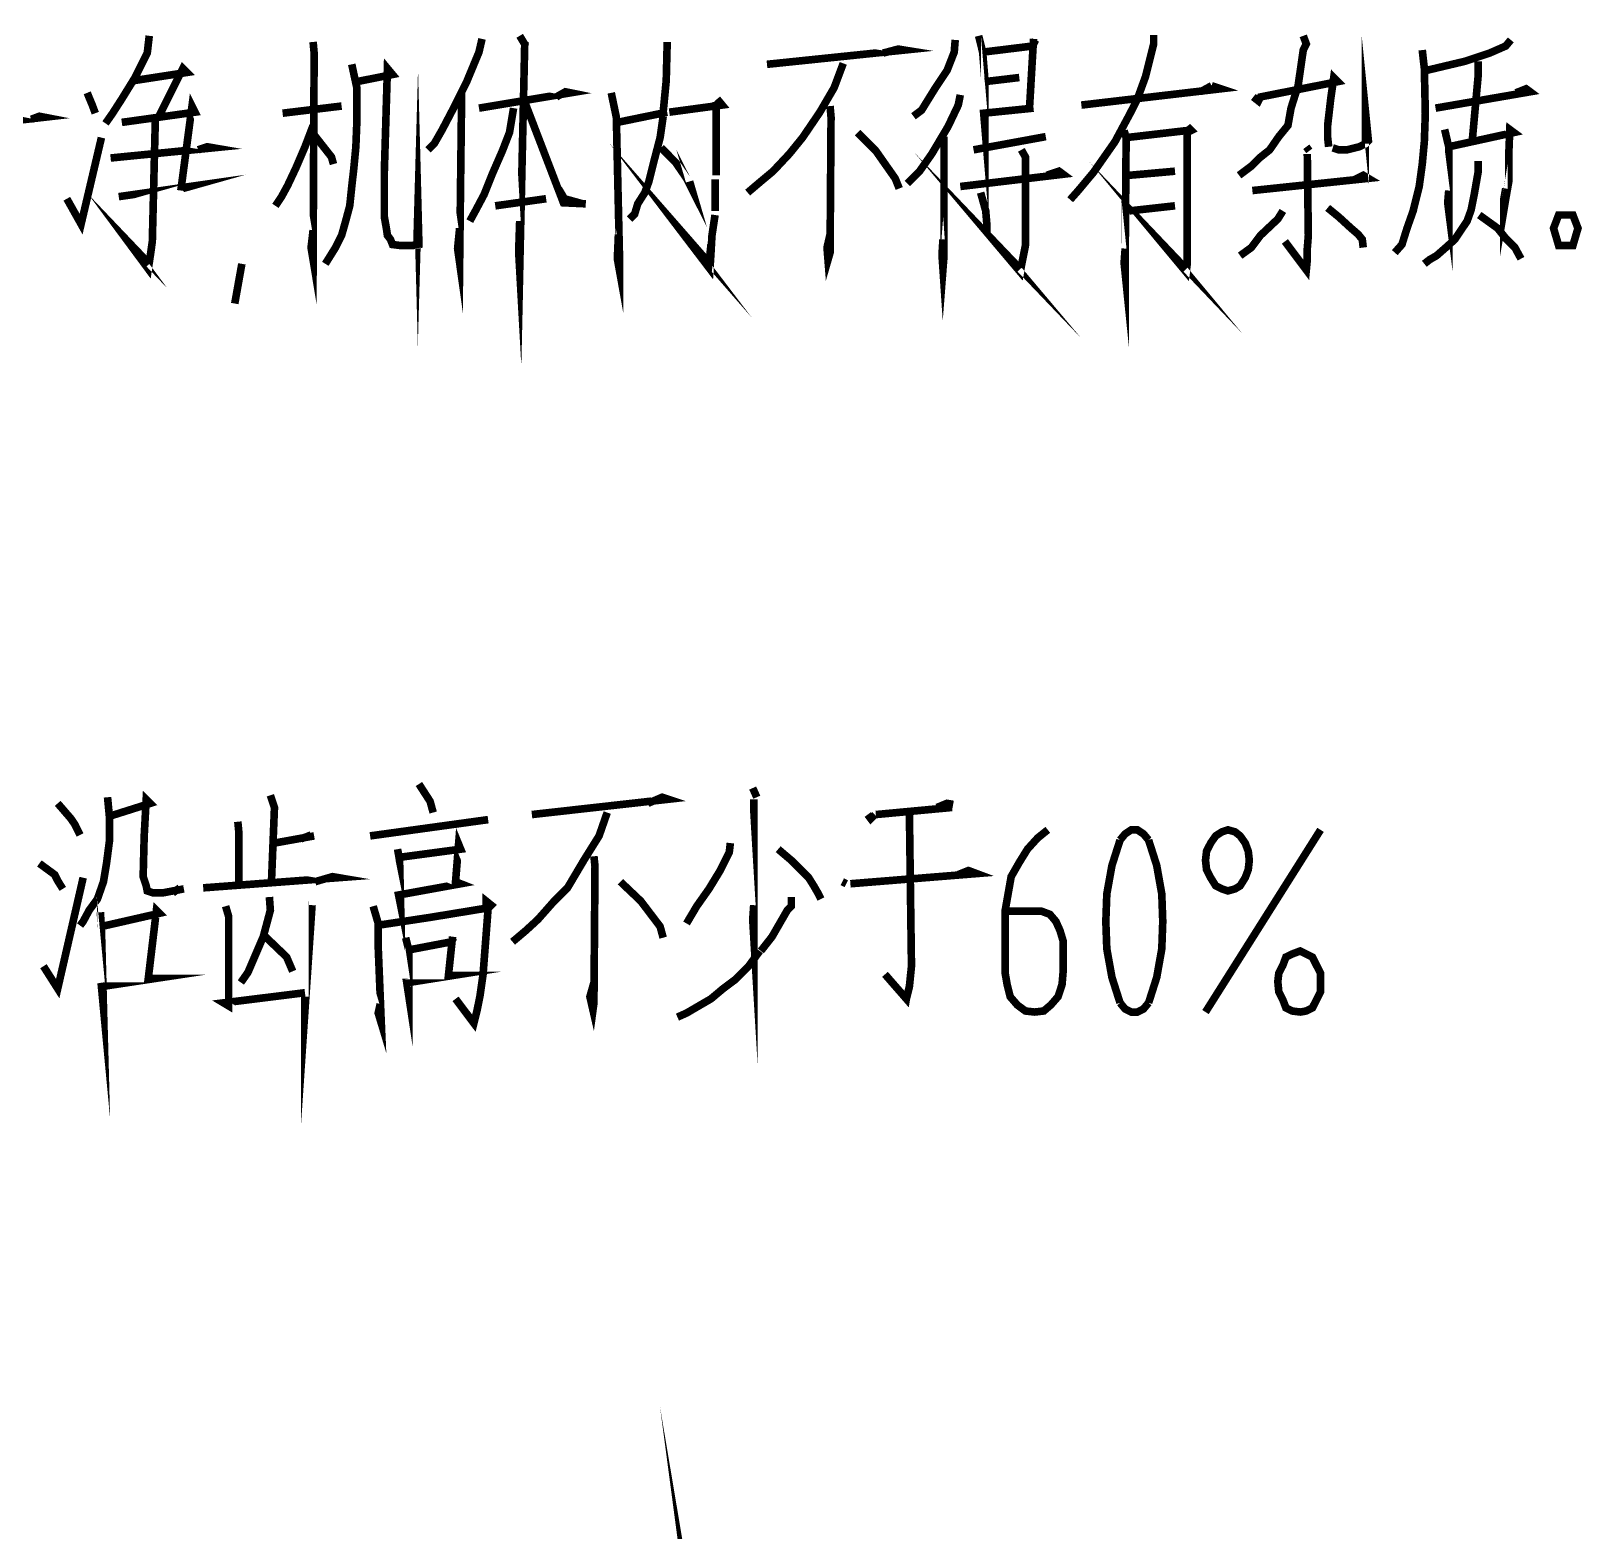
# Model space of a CAD drawing. Header units: millimetres. Extents: x -594 to 6367, y -2099 to 456.
# Drawn here: x -35.6 to 40.8, y -263.4 to -189.5 of the extents above; entities that cross this region are included whole.
import ezdxf

# ---------------------------------------------------------------- set-up
doc = ezdxf.new("R2010")
doc.units = ezdxf.units.MM
doc.layers.add('细实线层', color=7, linetype='Continuous', lineweight=18)

msp = doc.modelspace()

# ---------------------------------------------------------------- linework, layer by layer
at = {"layer": '细实线层', "color": 6, "const_width": 0.37488}
for points in [[(-29.78001334683265, -189.7779297665729), (-29.87941334683271, -190.6299297665729), (-30.48149334683282, -191.8312497665729), (-31.13185334683291, -192.8848897665729), (-31.58341334683243, -193.5863697665729), (-31.93273334683269, -194.0862097665729)], [(-21.71441334683274, -190.0789697665729), (-21.66329334683266, -190.6299297665729), (-21.71441334683274, -200.799969766573), (-21.8138133468328, -200.1978897665729), (-21.71441334683274, -199.3458897665729)], [(-13.39889334683264, -189.9284497665728), (-13.54941334683278, -190.5816497665728), (-14.15149334683289, -192.0328897665729), (-14.80185334683253, -193.3364497665729), (-15.35281334683256, -194.3872497665728), (-15.75325334683291, -195.0887297665729), (-16.05429334683274, -195.3897697665728)], [(-11.29445334683257, -190.0789697665729), (-11.54437334683277, -201.2998097665729), (-11.59549334683285, -200.3995297665729), (-11.54437334683277, -198.8971697665729)], [(-11.54437334683277, -189.7779297665729), (-11.24333334683249, -190.2806097665729)], [(-4.282493346832752, -190.0789697665729), (-4.330773346832729, -191.9817697665729), (-4.481293346832871, -193.5352497665729)], [(9.894786653167131, -189.9795697665729), (9.846506653167154, -190.5816497665728), (9.494346653167241, -191.4819297665729), (8.892266653167127, -192.3850497665728), (8.24190665316749, -193.4358497665729), (7.841466653167146, -193.7368897665729)], [(11.04782665316728, -189.7779297665729), (11.2466266531674, -190.5816497665728), (11.34886665316756, -191.8312497665729), (11.34886665316756, -193.0354097665729), (11.34886665316756, -193.7851697665728), (11.34886665316756, -194.1884497665728), (11.29774665316748, -193.5863697665729), (13.75150665316735, -193.3364497665729)], [(13.85374665316752, -189.9795697665729), (13.70322665316738, -190.2806097665729), (11.2466266531674, -190.5816497665728)], [(13.55270665316723, -193.3364497665729), (13.75150665316735, -189.9284497665728)], [(19.66438665316721, -189.7296497665728), (19.66438665316721, -190.1783697665728), (19.26394665316732, -191.7829697665728), (18.86350665316743, -192.8848897665729), (18.51134665316752, -193.5863697665729), (17.75874665316726, -194.9893297665728), (16.70794665316728, -196.4916897665729), (15.95534665316703, -197.3919697665729), (15.55490665316714, -197.8435297665728)], [(27.0285066531674, -189.7779297665729), (27.17902665316709, -190.1783697665728), (27.0285066531674, -190.4794097665729), (26.77574665316754, -192.2345297665729), (26.42642665316728, -193.3364497665729), (26.27590665316714, -194.1884497665728), (25.82434665316717, -194.7394097665729), (25.3756266531673, -195.3897697665728), (24.87294665316725, -195.7902097665728), (24.47250665316736, -196.190649766573), (23.87042665316724, -196.6422097665729)], [(28.47974665316727, -195.2903697665729), (28.78078665316755, -195.3897697665728), (29.18122665316744, -195.3897697665728), (29.7833066531671, -195.2392497665728), (30.08434665316739, -195.0887297665729), (30.23486665316753, -194.9382097665729), (30.08434665316739, -193.4358497665729), (30.08434665316739, -195.0887297665729)], [(37.24682665316735, -189.9795697665729), (36.9969066531676, -190.2806097665729), (36.19602665316737, -190.6299297665729), (34.99186665316714, -191.0303697665729), (33.08906665316729, -191.4819297665729)], [(0.6278666531671036, -191.1808897665728), (7.389906653167174, -190.4794097665729), (7.088866653167344, -190.4311297665729), (6.339106653167192, -190.6299297665729)], [(32.88742665316752, -190.4794097665729), (32.98966665316723, -191.3825297665729), (33.03794665316721, -193.5863697665729), (32.98966665316723, -194.9893297665728), (32.88742665316752, -196.0912497665729), (32.73690665316738, -197.1931697665729), (32.4387066531672, -198.3944897665729), (32.13766665316737, -199.2464897665729), (31.88774665316717, -200.0473697665728), (31.53558665316726, -200.4478097665728)], [(35.64506665316733, -191.0303697665729), (35.64506665316733, -191.6835697665729), (35.34402665316705, -194.9893297665728)], [(-30.5297733468328, -191.9817697665729), (-27.92549334683278, -191.5813297665729), (-28.12713334683255, -191.3825297665729), (-29.32845334683267, -193.7851697665728)], [(-19.8116133468329, -191.1808897665728), (-19.5616933468327, -192.3339297665729), (-19.5616933468327, -194.0379297665729), (-19.60997334683267, -195.2392497665728), (-19.70937334683273, -196.2900497665728), (-19.8116133468329, -197.1931697665729), (-19.9110133468325, -198.1445697665729), (-20.11265334683273, -198.8971697665729), (-20.31145334683285, -199.5986497665729), (-20.61249334683268, -200.1978897665729), (-20.86241334683288, -200.5983297665729), (-21.11233334683263, -200.9987697665729)], [(-19.5616933468327, -192.0328897665729), (-17.80657334683289, -191.6835697665729), (-18.05649334683264, -191.3825297665729), (-18.20701334683278, -196.4405697665728), (-18.20701334683278, -197.4942097665729), (-18.20701334683278, -198.6955297665729), (-18.10761334683272, -199.2464897665729), (-18.05649334683264, -199.5986497665729), (-17.90597334683295, -199.7974497665729), (-17.80657334683289, -200.0473697665728), (-17.40613334683255, -200.0984897665729), (-16.80405334683289, -200.0984897665729), (-16.50585334683271, -200.0473697665728), (-16.55413334683269, -198.2439697665729), (-16.60525334683277, -200.0473697665728), (-16.85517334683252, -200.0984897665729)], [(4.385186653167267, -191.1326097665728), (3.933626653167295, -192.3339297665729), (3.232146653167575, -193.5352497665729), (2.380146653167259, -194.7876897665728), (1.729786653167167, -195.5885697665728), (0.9289066531673882, -196.4405697665728), (0.3268266531672737, -196.9432497665729), (-0.3235333468328179, -197.4942097665729)], [(24.57190665316742, -192.7854897665729), (24.82466665316727, -192.9842897665728), (24.92406665316733, -192.7854897665729), (28.72966665316747, -192.0328897665729), (28.53086665316735, -191.8312497665729), (28.38034665316721, -192.8848897665729), (28.22982665316707, -194.1884497665728), (28.22982665316707, -194.5377697665729), (28.22982665316707, -194.7876897665728), (28.28094665316715, -195.2392497665728)], [(-32.83585334683264, -192.5838497665729), (-32.58593334683243, -193.1859297665728), (-32.43541334683275, -193.5863697665729)], [(-14.40141334683264, -192.5838497665729), (-14.5008133468327, -200.9504897665729), (-14.60021334683276, -200.249009766573), (-14.5008133468327, -199.2464897665729)], [(-13.54941334683278, -193.3364497665729), (-9.039493346832813, -192.5838497665729), (-9.292253346832666, -192.5327297665729), (-9.740973346832533, -192.7854897665729)], [(-7.037293346832456, -192.5838497665729), (-6.787373346832709, -193.7851697665728), (-6.636853346832567, -200.3995297665729), (-6.636853346832567, -201.2998097665729), (-6.736253346832626, -200.7488497665729), (-6.685133346832544, -199.5475297665729)], [(11.34886665316756, -192.0328897665729), (13.05002665316718, -191.8312497665729)], [(16.10586665316717, -193.1859297665728), (22.9701466531674, -192.3850497665728), (22.51858665316743, -192.2345297665729)], [(22.51858665316743, -192.2345297665729), (21.9676266531674, -192.5327297665729)], [(33.54062665316727, -193.3364497665729), (38.19822665316727, -192.5327297665729), (37.99942665316715, -192.3850497665728), (37.49674665316709, -192.5838497665729)], [(-31.13185334683291, -194.0379297665729), (-27.52505334683289, -193.5352497665729), (-27.67557334683258, -193.2342097665728), (-28.22653334683261, -197.3919697665729)], [(-23.2167733468327, -193.5863697665729), (-20.31145334683285, -193.2342097665728)], [(-11.8454133468326, -193.3364497665729), (-12.04705334683283, -194.5377697665729), (-12.39637334683263, -195.4380497665729), (-12.89905334683269, -196.5910897665728), (-13.29949334683258, -197.5936097665729), (-13.69993334683247, -198.3462097665729), (-14.00097334683275, -198.8971697665729)], [(-11.29445334683257, -193.0354097665729), (-9.391653346832726, -197.9940497665729), (-8.289733346832662, -198.0451697665728)], [(-4.180253346832586, -193.5352497665729), (-1.575973346832569, -193.1859297665728), (-1.825893346832771, -192.8848897665729)], [(-1.877013346832854, -193.0354097665729), (-1.877013346832854, -194.9893297665728), (-1.877013346832854, -196.6422097665729)], [(3.734826653167175, -193.2342097665728), (3.783106653167152, -193.7851697665728), (3.734826653167175, -200.4478097665728), (3.632586653167465, -200.799969766573), (3.584306653167488, -200.1978897665729), (3.734826653167175, -199.5475297665729)], [(10.14470665316733, -192.6832497665729), (10.04530665316727, -193.1859297665728), (9.545466653167324, -194.2367297665728), (8.74174665316744, -195.5885697665728), (8.14250665316743, -196.4405697665728), (7.540426653167316, -197.0426497665728)], [(-41.50069334683255, -194.5377697665729), (-34.9402933468327, -193.7851697665728), (-35.19021334683291, -193.7368897665729), (-35.5906533468328, -193.8874097665729)], [(-29.47897334683282, -193.7851697665728), (-29.6294933468325, -199.8968497665728), (-29.72889334683256, -200.5983297665729), (-29.82829334683262, -201.251529766573), (-30.83081334683263, -199.8968497665728), (-29.78001334683265, -200.9987697665729)], [(-6.736253346832626, -194.0379297665729), (-4.282493346832752, -193.5352497665729)], [(-4.481293346832871, -193.7368897665729), (-4.631813346832558, -194.7876897665728), (-4.932853346832843, -195.9407297665729), (-5.18277334683259, -196.9432497665729), (-5.384413346832815, -197.4942097665729), (-5.733733346832622, -198.0451697665728), (-5.884253346832764, -198.5450097665729), (-6.134173346832512, -198.794929766573)], [(-33.83837334683264, -197.7952497665729), (-33.13689334683292, -199.0448497665728), (-32.13437334683292, -194.7876897665728)], [(-21.71441334683274, -194.1884497665728), (-22.11485334683263, -195.2392497665728), (-22.5664133468326, -196.2900497665728), (-22.96685334683249, -197.1420497665729), (-23.26789334683278, -197.6930097665729), (-23.56893334683261, -198.1445697665729)], [(-21.71441334683274, -194.5888897665729), (-20.8112933468328, -195.7390897665729), (-20.71189334683274, -196.0912497665729)], [(7.139986653167426, -197.2925697665728), (6.938346653167201, -196.7927297665728), (5.98694665316728, -195.4380497665729), (5.086666653167441, -194.5377697665729)], [(9.343826653167554, -194.7394097665729), (9.343826653167554, -200.5983297665729), (9.292706653167471, -201.251529766573), (9.244426653167494, -200.5500497665729), (9.292706653167471, -199.7974497665729)], [(10.79790665316708, -195.3897697665728), (14.35358665316747, -194.7394097665729)], [(21.31726665316731, -194.2367297665728), (21.51606665316743, -194.4383697665729), (21.31726665316731, -194.5377697665729), (21.31726665316731, -200.9987697665729), (21.26614665316723, -201.4020497665729), (20.26362665316722, -200.1978897665729), (21.26614665316723, -201.251529766573)], [(18.21030665316724, -194.4383697665729), (18.3097066531673, -194.7876897665728), (18.26142665316732, -200.9504897665729), (18.26142665316732, -201.4503297665728), (18.21030665316724, -200.9504897665729), (18.26142665316732, -200.249009766573)], [(18.3097066531673, -194.7876897665728), (21.31726665316731, -194.4383697665729)], [(33.98934665316759, -194.3872497665728), (34.19098665316736, -195.2392497665728), (34.19098665316736, -198.3944897665729), (34.13986665316727, -197.9940497665729), (34.19098665316736, -197.3919697665729)], [(34.19098665316736, -195.2392497665728), (37.39734665316749, -194.5377697665729), (37.19570665316726, -194.3872497665728), (37.14742665316729, -195.5885697665728), (37.14742665316729, -196.9432497665729), (36.9969066531676, -197.7952497665729), (36.89750665316754, -198.3944897665729), (36.89750665316754, -197.8435297665728), (36.9969066531676, -197.2925697665728)], [(-31.68281334683249, -195.7902097665728), (-26.6247733468326, -195.2903697665729), (-26.92297334683278, -195.2392497665728), (-27.37453334683275, -195.3897697665728)], [(-1.928133346832482, -198.5961297665729), (-2.078653346832624, -199.5986497665729), (-2.126933346832601, -200.4478097665728), (-2.178053346832684, -201.251529766573), (-3.629293346832554, -199.3458897665729), (-2.226333346832661, -200.9504897665729), (-2.126933346832601, -200.0473697665728)], [(-4.580693346832931, -195.2903697665729), (-3.882053346832407, -195.9918497665728), (-3.33109334683283, -196.7927297665728), (-3.078333346832522, -197.2925697665728), (-3.180573346832688, -196.9432497665729)], [(13.15226665316735, -195.3897697665728), (13.35106665316746, -195.7390897665729), (13.35106665316746, -198.3944897665729), (13.35106665316746, -200.0984897665729), (13.15226665316735, -201.1010097665729), (13.10114665316726, -201.4020497665729), (11.9992266531672, -200.0984897665729), (13.10114665316726, -201.251529766573)], [(27.22730665316752, -195.5885697665728), (27.27842665316714, -199.5986497665729), (27.22730665316752, -200.249009766573), (27.22730665316752, -200.799969766573), (27.17902665316709, -201.2998097665729), (26.12538665316745, -199.8968497665728)], [(27.17902665316709, -195.2392497665728), (27.32670665316712, -195.4380497665729)], [(35.64506665316733, -195.9407297665729), (35.64506665316733, -196.4405697665728), (35.44342665316711, -197.5936097665729), (35.29290665316742, -198.3462097665729), (35.0941066531673, -198.8971697665729), (34.79306665316747, -199.3458897665729), (34.49202665316719, -199.7974497665729), (33.98934665316759, -200.249009766573), (33.58890665316724, -200.5983297665729), (33.23958665316744, -200.799969766573), (32.98966665316723, -200.9987697665729)], [(-28.12713334683255, -197.2925697665728), (-27.77497334683264, -197.1931697665729), (-31.2823733468326, -197.6930097665729)], [(-1.928133346832482, -196.8410097665728), (-1.928133346832482, -198.3944897665729)], [(10.14470665316733, -197.1931697665729), (15.20558665316733, -196.5910897665728), (15.00394665316711, -196.4405697665728), (14.40470665316755, -196.6422097665729)], [(20.71518665316719, -196.4405697665728), (18.46022665316744, -196.6422097665729)], [(24.52362665316744, -197.3919697665729), (30.23486665316753, -196.7927297665728), (29.98210665316722, -196.6422097665729), (29.58166665316733, -196.8410097665728)], [(-10.24365334683259, -197.7952497665729), (-12.74853334683255, -198.1445697665729)], [(-8.440253346832804, -198.0451697665728), (-9.340533346832643, -197.7952497665729), (-9.641573346832473, -197.2925697665728)], [(11.14722665316734, -197.4942097665729), (11.39714665316754, -198.3944897665729), (11.44826665316717, -198.9965697665729), (11.44826665316717, -199.4481297665728)], [(18.46022665316744, -198.3944897665729), (20.71518665316719, -198.1445697665729)], [(26.02598665316739, -198.3944897665729), (25.77606665316719, -198.794929766573), (24.92406665316733, -199.5986497665729), (24.47250665316736, -200.1978897665729), (23.92154665316733, -200.5983297665729)], [(28.22982665316707, -198.2439697665729), (28.78078665316755, -198.6955297665729), (29.38286665316721, -199.2464897665729), (29.73218665316747, -199.5475297665729), (29.93382665316724, -199.7974497665729), (29.98210665316722, -200.1978897665729)], [(35.69334665316731, -198.5961297665729), (36.59646665316725, -199.2464897665729), (36.9969066531676, -199.7463297665729), (37.44846665316712, -200.1978897665729), (37.7466666531673, -200.7488497665729)], [(40.30266665316734, -198.5961297665729), (40.55258665316708, -199.2464897665729), (40.30266665316734, -200.0984897665729), (39.60118665316716, -200.0984897665729), (39.35126665316741, -199.2464897665729), (39.60118665316716, -198.5961297665729), (40.30266665316734, -198.5961297665729)], [(-25.57113334683251, -202.9526897665728), (-25.2218133468327, -200.9987697665729)], [(-16.50585334683271, -226.5985297665728), (-15.95489334683268, -227.4505297665728), (-15.80437334683253, -228.0014897665728)], [(-0.07361334683261589, -226.7973297665728), (0.1280266531676091, -227.2488897665729)], [(-34.28709334683296, -227.5499297665729), (-33.63673334683241, -228.3025297665729), (-33.43509334683264, -228.6007297665728), (-33.1851733468329, -229.1034097665729)], [(-31.83333334683263, -227.2488897665729), (-31.73393334683257, -228.3025297665729), (-31.73393334683257, -229.3533297665729), (-31.88445334683271, -230.5063697665728), (-32.03497334683286, -231.4066497665729), (-32.33317334683258, -232.2586497665729), (-32.73645334683258, -232.8096097665729), (-33.03465334683276, -233.3605697665729), (-33.1851733468329, -233.5622097665728)], [(-31.63169334683286, -228.1520097665729), (-29.72889334683256, -227.5499297665729), (-29.93053334683279, -227.3482897665729), (-30.02993334683285, -229.1516897665729), (-30.08105334683248, -231.1567297665729), (-29.93053334683279, -231.6082897665729), (-29.87941334683271, -231.8582097665728), (-29.57837334683242, -231.9576097665729), (-29.12965334683255, -231.9576097665729), (-28.07601334683292, -231.7588097665729)], [(-23.81885334683281, -227.1494897665729), (-23.61721334683259, -227.7515697665729), (-23.76773334683273, -231.5060497665729)], [(-10.94513334683276, -228.1008897665729), (-4.231373346832669, -227.3482897665729), (-4.532413346832953, -227.2488897665729), (-5.233893346832673, -227.5499297665729)], [(-0.02249334683253323, -227.3482897665729), (-0.02249334683253323, -234.1131697665728), (-0.07361334683261589, -233.2611697665728), (-0.02249334683253323, -232.5596897665729)], [(9.795386653167071, -227.6010497665729), (9.494346653167241, -227.5499297665729), (8.994506653167292, -227.7515697665729)], [(-25.42061334683282, -228.4530497665728), (-25.37233334683285, -228.9528897665729), (-25.37233334683285, -231.6082897665729)], [(-18.9084933468325, -229.1516897665729), (-13.09785334683281, -228.3508097665729)], [(-7.236093346832575, -228.0014897665728), (-7.63653334683292, -229.1516897665729), (-8.389133346832722, -230.3558497665729), (-9.190013346832501, -231.7076897665729), (-9.891493346832675, -232.4091697665729), (-10.64409334683293, -233.2611697665728), (-11.24333334683249, -233.8121297665729), (-11.89653334683268, -234.3630897665729)], [(5.58650665316739, -228.1008897665729), (5.737026653167078, -228.3025297665729), (5.938666653167303, -228.1008897665729)], [(5.98694665316728, -228.1008897665729), (9.744266653167443, -227.7515697665729)], [(7.639826653167376, -228.0014897665728), (7.742066653167086, -235.5644097665729), (7.639826653167376, -236.5669297665729), (7.489306653167233, -237.1690097665728), (6.438506653167252, -235.9648497665729), (7.489306653167233, -237.1690097665728), (7.540426653167316, -236.8679697665729)], [(-23.61721334683259, -229.5038497665729), (-21.66329334683266, -229.1516897665729)], [(-21.8138133468328, -229.1034097665729), (-22.31649334683286, -229.3022097665729)], [(-17.55665334683269, -229.8048897665728), (-17.45725334683263, -230.3558497665729), (-17.40613334683255, -232.5596897665729), (-17.50553334683261, -232.0598497665728), (-14.44969334683262, -231.5060497665729), (-14.70245334683293, -231.4066497665729), (-14.55193334683278, -229.5549697665729), (-14.44969334683262, -229.8048897665728), (-17.45725334683263, -230.2053297665728)], [(14.45298665316753, -228.8534897665729), (13.95314665316712, -229.2539297665729), (13.45330665316717, -229.8048897665728), (13.05002665316718, -230.4552497665729), (12.64958665316729, -231.1567297665729), (12.49906665316715, -232.0087297665729), (12.34854665316746, -232.8607297665728), (12.34854665316746, -235.8654497665729), (12.45078665316717, -236.4675297665729), (12.60130665316731, -237.0667697665729), (12.95062665316712, -237.4700497665729), (13.35106665316746, -237.7682497665728), (13.80262665316744, -237.8193697665729), (14.25418665316741, -237.7682497665728), (14.60350665316722, -237.4700497665729), (14.95566665316713, -237.0667697665729), (15.15446665316725, -236.4675297665729), (15.20558665316733, -235.8654497665729), (15.20558665316733, -234.8146497665729), (15.20558665316733, -234.3119697665729), (15.05506665316719, -233.8121297665729), (14.85342665316742, -233.3605697665729), (14.55522665316724, -233.011249766573), (14.15194665316724, -232.8607297665728), (13.80262665316744, -232.8607297665728), (12.34854665316746, -232.8607297665728)], [(19.41446665316747, -229.3533297665729), (19.16170665316716, -229.0522897665728), (18.86350665316743, -228.8534897665729), (18.56246665316715, -228.8534897665729), (18.26142665316732, -229.0522897665728), (18.01150665316712, -229.3533297665729)], [(24.3731066531673, -230.3558497665729), (24.32198665316722, -229.9042897665729), (24.17146665316707, -229.5038497665729), (23.92154665316733, -229.1516897665729), (23.67162665316758, -228.9528897665729), (23.31946665316721, -228.8534897665729), (23.02126665316703, -228.9528897665729), (22.7202266531672, -229.1516897665729), (22.47030665316746, -229.5038497665729), (22.26866665316723, -229.9042897665729), (22.21754665316715, -230.3558497665729), (22.26866665316723, -230.8074097665728), (22.47030665316746, -231.2078497665728), (22.7202266531672, -231.6082897665729), (23.02126665316703, -231.7588097665729), (23.31946665316721, -231.8582097665728), (23.67162665316758, -231.7588097665729), (23.92154665316733, -231.6082897665729), (24.17146665316707, -231.2078497665728), (24.32198665316722, -230.8074097665728), (24.3731066531673, -230.3558497665729)], [(22.21754665316715, -237.8193697665729), (27.88050665316726, -228.8534897665729)], [(-1.17553334683268, -229.5038497665729), (-1.226653346832762, -229.9554097665729), (-1.675373346832629, -230.8556897665729), (-2.226333346832661, -231.7588097665729), (-2.828413346832775, -232.6108097665729), (-3.33109334683283, -233.4599697665728)], [(1.17882665316759, -229.8048897665728), (1.829186653167227, -230.3558497665729), (2.331866653167282, -230.8556897665729), (2.681186653167089, -231.2078497665728), (2.931106653167291, -231.6082897665729), (3.132746653167516, -231.9576097665729), (3.283266653167203, -232.2586497665729)], [(18.01150665316712, -229.3533297665729), (17.61106665316723, -230.6057697665728), (17.35830665316738, -232.0087297665729), (17.3100266531674, -233.3605697665729), (17.35830665316738, -234.7124097665728), (17.61106665316723, -236.1153697665729), (18.01150665316712, -237.3678097665729)], [(19.41446665316747, -237.3678097665729), (19.81490665316736, -236.1153697665729), (20.0648266531671, -234.7124097665728), (20.11310665316708, -233.3605697665729), (20.0648266531671, -232.0087297665729), (19.81490665316736, -230.6057697665728), (19.41446665316747, -229.3533297665729)], [(-35.19021334683291, -230.5063697665728), (-34.43761334683265, -231.0573297665728), (-34.28709334683296, -231.3583697665729), (-34.03717334683276, -231.7588097665729)], [(-7.889293346832773, -230.1542097665729), (-7.83817334683269, -230.6568897665728), (-7.889293346832773, -237.3678097665729), (-7.93757334683275, -237.7199697665728), (-8.088093346832437, -237.0667697665729), (-7.889293346832773, -236.3652897665729)], [(-34.98857334683268, -235.5644097665729), (-34.28709334683296, -236.6663297665729), (-33.03465334683276, -231.2078497665728)], [(-27.12461334683255, -231.7076897665729), (-20.46197334683254, -231.2078497665728), (-20.76301334683282, -231.1567297665729), (-21.61501334683268, -231.4066497665729)], [(-4.481293346832871, -234.1614497665729), (-4.631813346832558, -233.6104897665729), (-5.58321334683248, -232.3580497665729), (-6.585733346832484, -231.4066497665729)], [(4.334066653167184, -231.4066497665729), (4.535706653167409, -231.5060497665729)], [(4.734506653167074, -231.5060497665729), (10.94842665316722, -231.006209766573), (10.54514665316722, -230.8556897665729), (10.04530665316727, -231.0573297665728)], [(-28.27765334683269, -231.7076897665729), (-28.6269733468325, -231.9576097665729)], [(-23.86713334683279, -232.1592497665729), (-23.81885334683281, -232.8096097665729), (-24.16817334683262, -234.1131697665728), (-24.61973334683259, -235.1639697665728), (-24.92077334683287, -235.8654497665729), (-25.27009334683268, -236.3652897665729)], [(-18.60745334683267, -233.5622097665728), (-15.95489334683268, -233.1617697665729), (-13.19725334683241, -232.7102097665729), (-13.19725334683241, -232.3580497665729), (-12.94733334683266, -232.5596897665729), (-13.09785334683281, -232.7102097665729), (-13.34777334683255, -235.9648497665729), (-13.4982933468327, -237.0184897665729), (-13.64881334683284, -237.7682497665728), (-13.79933334683253, -238.3703297665729), (-14.70245334683293, -237.1690097665728)], [(1.829186653167227, -232.1592497665729), (1.829186653167227, -232.6108097665729), (1.630386653167108, -232.8096097665729), (0.8777866531673055, -234.1131697665728), (0.3268266531672737, -234.8146497665729)], [(-32.18549334683254, -232.9090097665729), (-32.13437334683292, -233.7610097665729), (-32.03497334683286, -237.6177297665729), (-32.13437334683292, -236.5669297665729), (-29.47897334683282, -236.1664897665728), (-29.82829334683262, -236.1664897665728), (-29.42785334683273, -232.8096097665729), (-29.27733334683259, -232.9601297665729), (-32.13437334683292, -233.6104897665729)], [(-26.02269334683248, -232.6108097665729), (-25.8721733468328, -233.1106497665728), (-25.8721733468328, -237.5183297665728), (-26.12209334683254, -237.3678097665729), (-22.11485334683263, -236.8679697665729)], [(-21.76553334683283, -232.5596897665729), (-22.11485334683263, -237.7199697665728), (-22.11485334683263, -237.0667697665729)], [(-18.40865334683255, -237.4189297665729), (-18.50805334683261, -237.8704897665729), (-18.35753334683247, -238.3703297665729), (-18.50805334683261, -234.6641297665728), (-18.50805334683261, -233.4599697665728), (-18.75797334683281, -232.6108097665729)], [(-24.16817334683262, -234.0109297665729), (-23.01797334683258, -235.1128497665729), (-22.71693334683275, -235.8143297665729)], [(-17.1562133468328, -234.1614497665729), (-17.00569334683266, -234.7635297665729), (-17.00569334683266, -237.0184897665729), (-17.10509334683272, -236.3652897665729), (-17.00569334683266, -236.3652897665729), (-14.80185334683253, -236.0159697665729), (-15.05177334683273, -236.0159697665729), (-14.85013334683251, -234.1131697665728)], [(-14.80185334683253, -234.1614497665729), (-14.90125334683259, -234.3630897665729), (-17.00569334683266, -234.7635297665729)], [(0.275706653167191, -234.8146497665729), (-0.2752533468328409, -235.5644097665729), (-0.9256133468324776, -236.2176097665729), (-1.527693346832592, -236.6663297665729), (-2.126933346832601, -237.1690097665728), (-2.729013346832716, -237.5183297665728), (-3.33109334683283, -237.8704897665729), (-3.779813346832697, -238.0692897665729)], [(27.88050665316726, -236.3170097665729), (27.88050665316726, -235.9165697665729), (27.67886665316749, -235.5161297665729), (27.47722665316726, -235.1128497665729), (27.17902665316709, -234.9651697665729), (26.87798665316726, -234.8146497665729), (26.47754665316737, -234.9651697665729), (26.17650665316708, -235.1128497665729), (26.02598665316739, -235.5161297665729), (25.82434665316717, -235.9165697665729), (25.77606665316719, -236.3170097665729), (25.82434665316717, -236.8168497665729), (26.02598665316739, -237.2172897665729), (26.17650665316708, -237.6177297665729), (26.47754665316737, -237.7682497665728), (26.87798665316726, -237.8193697665729), (27.17902665316709, -237.7682497665728), (27.47722665316726, -237.6177297665729), (27.67886665316749, -237.2172897665729), (27.88050665316726, -236.8168497665729), (27.88050665316726, -236.3170097665729)], [(18.01150665316712, -237.3678097665729), (18.26142665316732, -237.668849766573), (18.56246665316715, -237.8193697665729), (18.86350665316743, -237.8193697665729), (19.16170665316716, -237.668849766573), (19.41446665316747, -237.3678097665729)], [(1.931426653167392, -268.7270897665728), (-2.777293346832693, -269.4285697665729), (-3.030053346832545, -267.9262097665728), (-2.777293346832693, -269.8290097665729), (-2.777293346832693, -271.3313697665728), (-2.879533346832403, -272.935969766573), (-3.078333346832522, -274.3389297665728), (-3.33109334683283, -275.5402497665729), (-3.629293346832554, -276.6932897665729), (-3.930333346832839, -277.4941697665729), (-4.282493346832752, -278.0451297665729)]]:
    msp.add_lwpolyline(points, dxfattribs=at)

doc.saveas('drawing.dxf')
